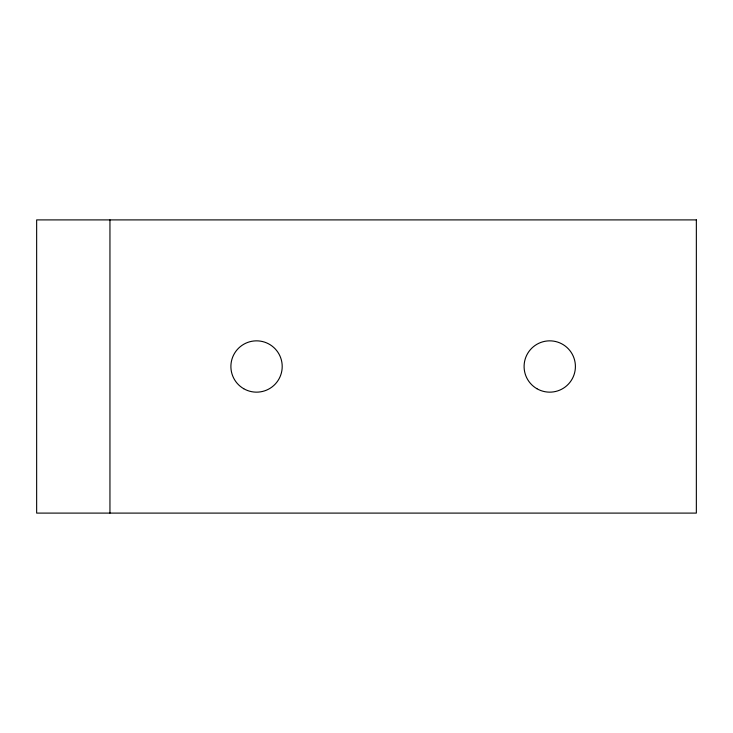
<?xml version="1.0" encoding="UTF-8"?>
<svg xmlns="http://www.w3.org/2000/svg" width="733" height="733" viewBox="0 0 733 733"><rect width="100%" height="100%" fill="white"/><g stroke="black" fill="none" stroke-linecap="round" stroke-linejoin="round"><path stroke-width="1.1" d="M109.95 219.9L109.95 513.1M696.35 219.9L36.65 219.9L36.65 513.1L696.35 513.1L696.35 219.9M536.923 388.719A25.655 25.655 0 0 0 575.405 366.5A25.655 25.655 0 0 0 536.923 344.281A25.655 25.655 0 0 0 536.923 388.719M243.722 388.719A25.655 25.655 0 0 0 282.205 366.5A25.655 25.655 0 0 0 243.722 344.281A25.655 25.655 0 0 0 243.722 388.719"/></g></svg>
